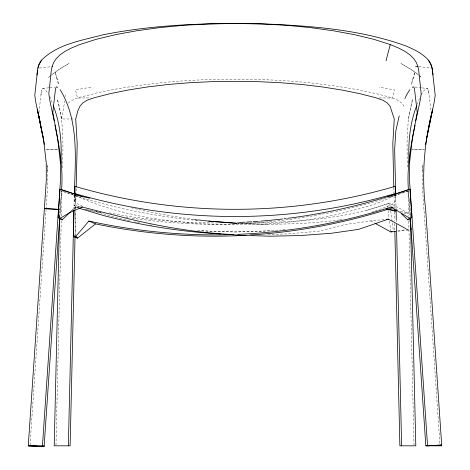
<?xml version="1.0" encoding="UTF-8"?>
<svg xmlns="http://www.w3.org/2000/svg" width="470" height="470" viewBox="0 0 470 470"><rect width="100%" height="100%" fill="white"/><g stroke="black" fill="none" stroke-linecap="round" stroke-linejoin="round"><path stroke-width="0.35" stroke-dasharray="2.35 1.76" d="M74.83 195.121L74.83 201.466L75.229 202.405L75.423 195.702M47.746 170.998L47.006 164.465L47.746 170.998L47.705 184.892L46.166 207.952M59.59 217.034L59.796 208.234M59.919 203.099L60.007 199.433M55.989 445.078L61.229 221.2M61.353 216.059L61.934 191.102M62.481 167.767C63.244 144.831 63.779 121.413 57.364 99.141L61.594 118.939L75.735 118.998M73.919 209.884L74.266 195.226M74.025 209.614L74.125 205.273L80.399 206.753M75.053 235.305L75.605 211.835M75.676 208.903L75.981 195.702M75.999 194.968L76.175 187.63M75.124 236.768L75.717 211.459M75.735 210.73L75.817 207.117L74.125 205.273L80.094 206.718M408.406 118.939L412.637 99.141C406.221 121.413 406.756 144.831 407.519 167.767M30.027 445.084L46.066 209.403M59.761 216.694L61.505 190.679M59.755 218.286L61.617 190.961L77.873 196.53A761.488 663.282 90 0 0 193.975 220.125M38.869 112.665L41.53 90.322L42.271 88.583L49.279 87.731M422.254 170.998L422.982 164.506L422.254 170.998L422.295 184.892L439.985 445.113M40.966 94.623L41.53 90.322M61.594 118.939L64.813 100.909M65.583 96.585L65.841 95.14M417.184 104.305L420.209 96.485M421.126 94.699L423.928 90.739L426.278 88.671L427.729 88.583L428.681 91.75L431.131 112.665M71.393 211.089L75.517 207.188L79.606 207.111M50.084 75.97L48.533 77.427L51.283 75.171M71.299 211.112L75.517 207.188L78.302 208.016M51.829 74.724L58.151 69.971L69.102 63.356L61.464 67.886L51.765 74.654M68.285 103.094C75.746 96.497 86.398 96.385 95.41 93.236C116.836 88.413 138.579 85.199 160.411 82.832A200.12 53.169 0 0 1 235 79.224A200.12 53.169 0 0 1 309.589 82.832C337.542 85.904 365.478 90.117 392.521 98.013C397.168 99.523 401.703 102.043 404.159 106.431M394.659 195.032C377.974 205.014 358.293 208.662 339.775 213.803C305.465 221.752 270.215 224.695 235.053 224.83C181.637 224.143 126.442 218.562 77.274 196.325M375.342 211.012C381.981 208.139 390.082 206.712 395.27 201.466L395.27 194.762M408.383 190.961L389.56 197.236L408.383 190.961L410.146 216.846M397.943 231.228L408.583 230.165L411.144 229.29M246.456 222.939A761.488 663.282 90 0 0 252.936 222.956C299.002 221.952 345.973 218.838 389.648 203.022L407.384 212.622L408.166 216.094M366.864 210.366L387.198 203.863M372.07 212.088L374.085 211.459M90.851 87.209L75.517 89.882L77.48 98.013L90.833 97.936M384.149 219.555L370.666 220.9L344.187 224.678L318.701 231.24L287.934 233.872L266.414 234.571M339.246 219.948C305.764 224.308 271.883 224.936 238.184 223.438M339.957 219.86L342.101 219.596M49.979 87.643L54.884 87.044M39.304 68.068L51.224 66.628M282.864 229.871L285.754 229.577M397.667 230.641L409.728 229.43M197.459 230.647L235.053 232.033L269.721 230.864L280.684 230.053M269.721 230.864L235.053 231.91L200.379 230.864M46.025 149.36L58.086 149.166L45.273 149.237M379.167 97.936L392.521 98.013L394.483 89.882L379.149 87.209M424.727 149.237L411.92 149.149L423.975 149.36M267.606 224.284L237.556 223.326M393.132 207.135L394.483 207.188L397.996 210.513M42.271 88.583L43.722 88.671L46.072 90.739L48.069 93.571M187.559 223.655L158.466 221.535L130.208 218.01M196.149 220.295L197.6 220.401M418.776 66.628L431.395 68.15M415.116 87.044L421.426 87.814M422.125 87.902L427.729 88.583M400.264 211.365L407.384 212.622L404.94 213.456L402.138 212.787M86.639 209.62L102.83 213.18M125.878 217.275L128.04 217.663M149.942 224.918L152.027 225.306M109.228 212.892C143.385 219.69 178.23 222.533 213.022 222.962A761.488 662.671 90 0 0 220.213 222.933M134.549 221.899L136.658 222.351M137.363 222.498L139.478 222.945M78.654 207.763L75.817 207.117L78.22 207.716M84.336 209.062L100.668 212.792M129.626 220.829L111.478 216.241L96.015 211.459M77.873 196.53L61.617 190.961M82.673 206.336L77.274 203.686L74.83 201.466L74.83 194.087M406.691 229.131L408.583 230.165M370.666 220.9L374.449 222.974M76.816 196.002L75.441 195.032L75.441 202.405M418.235 74.654L411.849 69.971L400.898 63.356L414.875 72.016L418.171 74.724M418.717 75.171L421.467 77.427L419.916 75.97M49.791 96.485L52.816 104.305M409.106 220.26L409.423 221.652M390.129 206.618L389.648 203.022L387.21 203.857L387.668 207.458M390.711 210.936L393.413 231.07M428.47 90.322L429.034 94.623M388.05 210.337L389.066 218.262M389.448 221.135L390.746 231.216M410.24 216.711L408.495 190.679M409.993 199.433L410.081 203.099M410.204 208.234L410.41 217.034M395.734 195.226L396.063 209.15M396.304 219.408L396.375 222.339M408.066 191.102L408.647 216.059M408.771 221.2L414.011 445.078M393.825 187.63L394.001 194.968M394.019 195.702L394.306 208.169M394.395 211.835L394.6 220.636M394.671 223.573L394.841 230.905M389.56 197.212A767.351 664.915 -90 0 1 333.418 211.911M332.701 212.064A767.351 664.915 -90 0 1 187.559 223.65M261.173 221.094A761.488 662.671 90 0 1 259.023 221.264M252.273 234.877A775.817 668.757 90 0 1 250.122 235.018M238.537 222.821A761.488 663.282 90 0 1 237.097 222.786M197.564 220.471A761.488 663.282 90 0 1 194.692 220.195M197.394 219.807A768.926 672.576 90 0 1 195.966 219.625M193.828 219.349A768.926 672.576 90 0 1 130.789 207.652M252.073 234.883A769.725 673.816 90 0 1 249.917 234.871M413.042 78.32L411.362 84.647L414.875 72.016L413.042 78.32M60.26 209.373L59.12 209.373L60.26 209.397M56.958 78.32L55.125 72.016L58.638 84.647L56.958 78.32"/><path stroke-width="0.7" d="M74.83 194.087L74.83 187.042M59.555 218.497L54.197 445.813L70.124 445.813L75.024 236.774M60.865 162.967C61.946 143.591 60.395 123.874 53.269 105.668M68.356 445.813L73.902 210.613M74.284 194.498C75.335 159.618 79.242 120.966 60.172 89.705M245.816 235.276A775.817 668.757 90 0 1 215.636 236.187C175.298 236.216 135.013 232.092 95.516 223.89L77.579 238.102L75.106 237.491L73.408 235.652L74.007 210.337M76.193 186.895L77.198 144.043L75.735 118.998L77.814 110.832L79.906 106.302L82.802 102.942L86.968 100.286L93.642 97.919L109.939 93.712L128.005 90.046L147.515 86.956L168.237 84.477L189.927 82.685L212.305 81.639L235 81.322L257.695 81.639L280.073 82.685L301.764 84.477L322.485 86.956L341.995 90.046L360.061 93.712L376.358 97.919L383.032 100.286L387.198 102.942L390.094 106.302L394.265 118.998L392.803 144.043L393.807 186.895M36.96 74.912L37.588 70.124L34.78 95.334L35.808 102.131L43.546 139.285L46.272 163.272L46.277 180.527L28.259 445.813L42.4 446.5L60.46 180.556L60.454 163.19L57.734 139.096L52.799 112.389L55.542 88.613L56.282 86.874L57.775 87.256M70.882 211.576L62.122 219.872L59.708 219.002L58.116 217.222L60.025 189.193L82.074 196.53L89.852 198.264M42.4 446.5L44.115 446.5L59.667 218.156M61.558 189.956C63.344 168.154 59.332 146.429 54.949 125.143M430.931 116.067L425.609 144.431M37.312 72.033C37.641 67.768 38.869 63.515 41.589 60.131C57.734 43.869 82.074 40.455 103.247 34.745C155.893 24.334 209.802 22.689 263.317 23.876C311.111 25.879 359.797 29.44 405.181 45.649C413.594 49.191 422.272 53.139 428.411 60.131L430.461 63.321L432.124 68.144L435.22 95.334L434.192 102.131L426.983 136.882M415.051 125.143C410.668 146.429 406.656 168.154 408.442 189.956M415.827 120.778L420.11 100.909L421.19 93.8L418.676 70.341L417.883 66.452L416.338 62.575L413.823 58.732L410.081 54.967L404.929 51.342L398.178 47.834L390.253 44.579L373.744 39.298L354.591 34.692L333.359 30.779L310.423 27.613L286.113 25.286L260.791 23.923L235 23.5L209.209 23.923L183.888 25.286L159.577 27.613L136.641 30.779L115.409 34.692L96.256 39.298L79.747 44.579L71.822 47.834L65.072 51.342L59.919 54.967L56.177 58.732L53.662 62.575L52.117 66.452L51.324 70.341L48.809 93.8L49.891 100.909L54.173 120.778M429.192 125.972L432.694 109.158C424.328 141.599 421.355 175.275 425.591 208.598L441.694 445.061L427.559 445.813L409.54 180.556L409.546 163.19L412.266 139.096L417.201 112.389L414.458 88.613L413.718 86.874L412.225 87.256M399.241 115.896L395.846 130.731L394.653 149.384L395.716 194.498M386.046 60.73L390.253 44.579M37.882 68.126L39.151 64.149L41.577 60.142M416.731 105.668C409.605 123.874 408.054 143.591 409.135 162.967M404.876 98.535L407.008 94.112L409.828 89.705M73.408 235.652L75.893 236.275L88.871 221.035C128.698 229.836 169.388 234.454 210.172 234.871A769.143 665.914 90 0 0 233.42 234.536M401.509 213.838L407.878 219.872L409.464 218.104L411.885 217.222L409.975 189.193L387.926 196.53A761.488 662.671 90 0 1 287.675 218.344M411.885 217.222L410.292 219.002L407.878 219.872M58.116 217.222L60.536 218.104L69.719 212.581L82.332 207.064L117.371 215.912A776.728 682.745 -90 0 0 208.457 232.791L240.029 235.288L269.933 236.204L300.712 235.535L331.426 233.261L358.557 229.383L388.408 219.132L406.062 228.784M409.975 189.193L387.926 196.53M375.078 223.315L390.84 231.939L392.127 231.504M395.27 193.687L384.854 196.46A568.606 567.525 0 0 1 85.246 196.46L74.83 193.687M415.533 66.775L417.883 66.452L417.372 66.458M386.281 219.343L388.408 219.132M390.846 231.933L395.816 231.44M410.339 218.18L425.838 445.813L441.694 445.061M80.969 207.088L82.332 207.064M44.162 445.813L28.259 445.813L37.753 446.2M425.838 445.813L441.741 445.813M52.117 66.452L52.628 66.458M237.773 234.366A769.143 665.914 90 0 0 391.105 207.064L392.456 207.111M39.169 446.265L44.115 446.5M44.403 208.621L58.544 209.373L44.409 208.598M198.111 219.895A768.926 672.576 90 0 0 208.827 221.112L236.833 223.268M208.827 221.112L236.751 223.321M386.74 208.974L395.993 210.607M386.71 209.097L395.822 211.277M78.995 208.222L104.07 215.677A769.725 673.816 90 0 0 220.512 233.954M82.074 196.53L60.025 189.193M88.871 221.035L95.516 223.89M391.105 207.064L409.464 218.104M75.893 236.275L77.579 238.102M60.536 218.104L62.122 219.872M428.423 60.142L430.849 64.149L432.118 68.126L432.688 72.033M410.833 227.903L411.144 229.29M43.017 136.882L37.306 109.158L44.392 144.431M40.808 125.972L39.069 116.067M432.412 70.124L433.04 74.912M410.445 218.497L415.803 445.813L399.876 445.813L394.859 231.639M396.081 209.884L396.304 219.408M396.427 224.537L401.644 445.813M394.342 209.638L394.377 211.101M395.27 194.087L395.27 186.314A568.606 567.525 0 0 1 74.83 186.314L74.83 194.416M286.248 218.526A761.488 662.671 90 0 1 284.103 218.785M282.67 218.955A761.488 662.671 90 0 1 261.173 221.094M258.306 221.317A761.488 662.671 90 0 1 253.277 221.675M251.844 221.77A761.488 662.671 90 0 1 246.815 222.069M245.375 222.145A761.488 662.671 90 0 1 238.913 222.457M392.409 207.863A775.817 668.757 90 0 1 252.273 234.877M195.966 219.625A768.926 672.576 90 0 1 194.539 219.443"/></g></svg>
